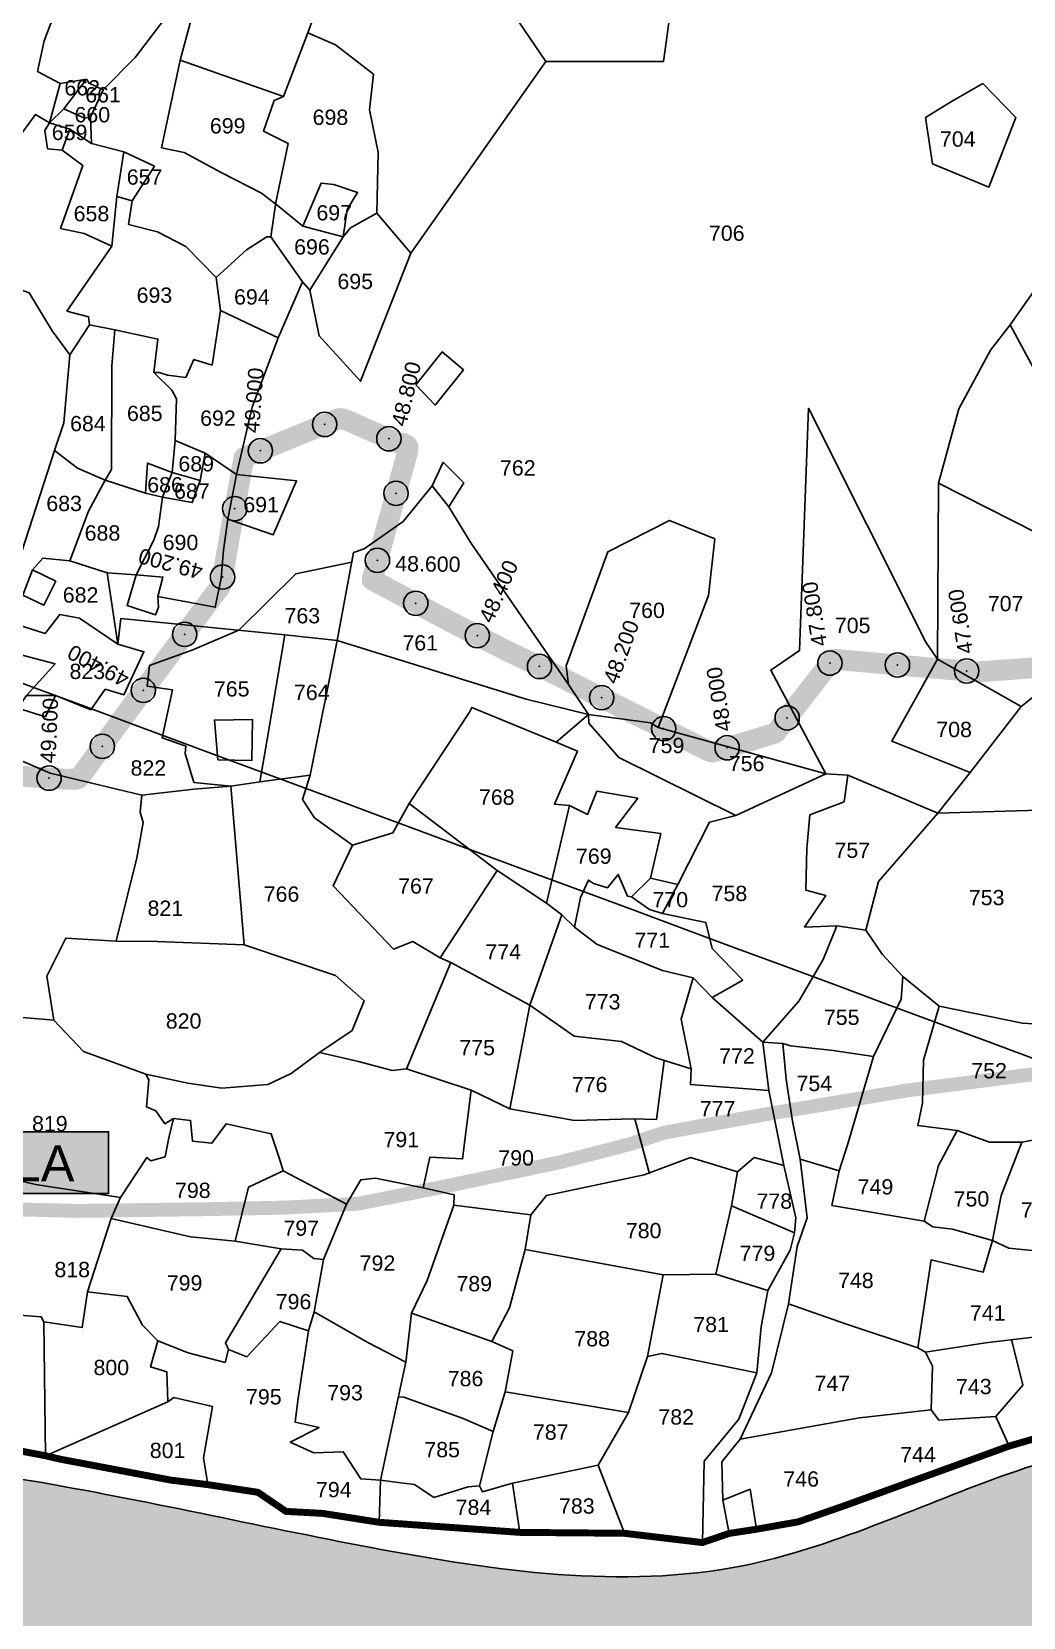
# Model space of a CAD drawing. Header units: millimetres. Extents: x 379815 to 388846, y 1837463 to 1848297.
# Drawn here: x 385293 to 386721, y 1839159 to 1841441 of the extents above; entities that cross this region are included whole.
import ezdxf
from ezdxf.enums import TextEntityAlignment as Align

# ---------------------------------------------------------------- set-up
doc = ezdxf.new("R2010")
doc.units = ezdxf.units.MM
doc.header["$PDMODE"] = 32
doc.header["$PDSIZE"] = 35
for name, color, linetype in [('BND', 6, 'Continuous'), ('DIMENSION', 1, 'Continuous'), ('FRL', 3, 'Continuous'), ('Plot', 2, 'Continuous'), ('points', 161, 'Continuous'), ('ROADS', 50, 'Continuous'), ('TEXT', 7, 'Continuous')]:
    doc.layers.add(name, color=color, linetype=linetype)
doc.styles.get("Standard").update_dxf_attribs({"font": 'arial.ttf'})

# ---------------------------------------------------------------- blocks, each defined once
blk = doc.blocks.new('CHITT')
at = {"layer": 'BND', "lineweight": 30, "const_width": 10}
blk.add_lwpolyline([(1767.710079806275, -3776.178580767242), (1658.908228802087, -3807.81116962852), (1421.561806575512, -3893.691068725195), (1354.876800484024, -3916.886037533637), (1294.854050926631, -3927.514183416963), (1255.800135640486, -3933.496080988552), (1217.078889615601, -3946.685951999156), (1104.979593363358, -3933.339356560959), (954.5174593795091, -3932.026006085332), (751.6800253627589, -3917.501159397187), (670.3112189257517, -3904.685873109149), (617.6743057676358, -3901.832055244362), (577.2008712122333, -3874.360055161873), (505.189170491707, -3863.351779021556), (452.255036009592, -3856.899299858138), (291.0749287232175, -3826.383567494806), (271.5477574194665, -3821.784468630096), (117.33681651199, -3792.439805609407)], dxfattribs=at)
at = {"layer": 'Plot', "color": 0}
for points in [[(277.0893978996901, -1903.693739364389), (292.6676212305902, -1847.262834479567), (260.1019752378925, -1829.979853836121), (269.2951728745829, -1786.062615055591), (288.4985625576228, -1735.425333577208)], [(1660.455449733709, -2194.424919504439), (1792.757315458846, -2006.590429218719), (1707.778670091706, -1883.496068110224), (1889.221238046826, -1617.994981124764), (1979.370193380804, -1703.421330075478), (1993.593072060845, -1846.32193841855), (2122.159936852637, -1870.363585734507), (2209.749214332434, -1766.155683971709), (2172.116959490872, -1643.556191551033), (2047.030777894775, -1458.676360978978), (2013.87163769285, -1638.353354634251), (1900.424529163342, -1575.669432020048), (1702.258588030993, -1365.085512455786), (1788.321289279149, -1278.173610091675), (1575.093628118513, -1036.826796747278), (1286.555374605407, -1085.891774208052), (1274.134937390103, -1168.905504393158), (1305.767526034324, -1186.798204490449), (1346.153791272256, -1194.770632293541), (1547.953173813294, -1289.340071388055), (1652.889633963467, -1324.21301987418), (1679.185130438767, -1354.513991087675), (1702.258588030993, -1365.085512455786)], [(651.9946743188775, -2144.782211363781), (665.2980141342268, -2210.544039790519), (725.1282923898543, -2275.669421157567), (797.4489882417256, -2091.189130935119), (918.3791528516449, -1919.533438676735), (991.5665206485428, -1815.716669397894), (1161.298177117773, -1815.572989986511), (1180.547291010909, -1675.963131911121), (1214.467887965555, -1484.769373134011), (1402.417517333291, -1426.305515770568), (1454.377701632387, -1349.915144037921), (1445.410424855538, -1241.502952515613)], [(1214.467887965555, -1484.769373134011), (1020.433841650141, -1435.098364944337), (959.3625644524582, -1599.384455794469), (914.1761203510687, -1701.133766547311), (991.5665206485428, -1815.716669397894)], [(171.4658670168137, -1908.268203276442), (229.5960978154908, -1929.371040020604), (256.8619804100017, -1892.05363387987), (277.0893978996901, -1903.693739364389), (306.4576679723687, -1913.110990745248), (337.8676622639759, -1933.582246312406), (384.0831954641035, -1945.395727617433), (428.2579869406763, -1966.319380599773), (395.9737654327182, -2016.098351369146), (390.7614307826734, -2050.108497814042), (432.8205752869835, -2060.746588659938), (473.4972360269167, -2081.721504353452), (517.3402450228459, -2126.267235567328), (560.9334235954448, -2086.653971375665), (589.8863584545325, -2068.111831427319), (595.728816919669, -2067.89831221546), (602.8042409858317, -2018.556604674552), (620.8271784735844, -1933.630357942078), (585.2249866938218, -1915.844070403604), (600.7771189872874, -1871.811398889869), (614.2039021483506, -1865.769537036773), (649.3156315372908, -1774.497436619597), (676.9180048760609, -1697.401053486392)], [(481.2091641977313, -1755.033264886588), (465.1189131997526, -1813.834881129442), (614.2039021483506, -1865.769537036773)], [(354.4565162188956, -1856.580437191995), (400.342200814106, -1809.689113260247), (449.7509515203419, -1745.249763089232), (360.9031913504587, -1659.379085777327), (288.4985625576228, -1735.425333577208)], [(641.476837324095, -2132.761657818453), (651.9946743188775, -2144.782211363781), (700.0826512685162, -2067.754216732923), (710.5759569816873, -2054.895710079931), (748.2206605647225, -2033.76643732097), (750.479830930999, -1945.975801094435), (737.7466368712485, -1885.19471327425), (743.8366999078426, -1833.958964573918), (688.9723004185362, -1791.77653947263), (649.3156315372908, -1774.497436619597)], [(465.1189131997526, -1813.834881129442), (438.6009330765228, -1939.729349378031), (471.2853684071451, -1946.332099956693), (524.3283649555524, -1975.212352806935), (582.4752032414544, -2005.015913237352), (607.4509505216847, -2024.27903965977), (641.9925083835842, -2052.758929941105), (700.0826512685162, -2067.754216732923), (705.9783738437109, -2028.568668302149), (720.7760408269241, -2004.198441867484), (686.3744051801041, -1992.392317601712), (668.3172113524633, -1990.655247790739), (641.9925083835842, -2052.758929941105)], [(277.0893978996901, -1903.693739364389), (297.8769112318405, -1883.856354841497), (330.2608031028649, -1841.169128955342), (292.6676212305902, -1847.262834479567)], [(330.2608031028649, -1841.169128955342), (334.0725738808978, -1846.923228702741), (354.4565162188956, -1856.580437191995), (336.0660901413066, -1895.601779920748), (337.8676622639759, -1933.582246312406)], [(1538.301945334009, -1896.071755636251), (1575.781351346814, -1873.343645966146), (1620.726076021034, -1847.31669362844), (1668.304454892466, -1896.0804956723), (1629.619748520607, -1996.354370140238), (1548.426225043717, -1962.656477506505), (1538.301945334009, -1896.071755636251)], [(114.9698599874973, -2483.478329730919), (183.6321548882406, -2521.320471840445), (232.1569867574726, -2536.921383136651), (284.4781075948267, -2375.556562686805), (297.7691146383295, -2335.517535035498), (306.4106195734348, -2237.562010285212), (281.1938173314556, -2203.118321313523), (248.1568260852364, -2148.399277683115), (200.1305155924056, -2131.434899392305), (166.2705146845547, -2115.254949574592), (126.1198035216075, -2097.239106165012), (124.8320970159839, -2040.193867117865), (136.7620460800244, -1990.626976681175), (144.2879742477089, -1928.532180336304), (112.8779799561598, -1908.060924769146), (126.314237093844, -1873.29084909684), (171.4658670168137, -1908.268203276442), (144.2879742477089, -1928.532180336304)], [(336.0660901413066, -1895.601779920748), (327.6992766934563, -1897.194599672221), (297.8769112318405, -1883.856354841497)], [(334.895557254611, -2194.44479679293), (333.1372599637834, -2182.885378053645), (302.3316935437033, -2174.791056026472), (367.0302513339557, -2081.475956668844), (326.8785970259341, -2063.293908565305), (293.1764812263427, -2055.947125033243), (325.2547329956433, -1965.394515359541), (295.5114135530894, -1943.146963120904), (274.3938886126271, -1941.115494919941), (270.2485279581742, -1914.805803641677), (277.0893978996901, -1903.693739364389)], [(295.5114135530894, -1943.146963120904), (306.4576679723687, -1913.110990745248)], [(384.0831954641035, -1945.395727617433), (374.2718498489121, -2009.790534842294), (367.0302513339557, -2081.475956668844)], [(395.9737654327182, -2016.098351369146), (374.2718498489121, -2009.790534842294)], [(797.4489882417256, -2091.189130935119), (748.2206605647225, -2033.76643732097)], [(523.3196846140199, -2173.990202487214), (606.2466029343195, -2213.292637847131), (641.476837324095, -2132.761657818453), (595.728816919669, -2067.89831221546)], [(427.1752616513986, -2262.915723787621), (435.1052387145464, -2262.956617550459), (447.2986900125397, -2267.031240448821), (473.6084189057583, -2270.287591728382), (484.8228175681434, -2244.284549477044), (511.1512198832352, -2252.378754857928), (523.3196846140199, -2173.990202487214), (517.3402450228459, -2126.267235567328)], [(284.4781075948267, -2375.556562686805), (317.7242406994919, -2400.922620316036), (357.229413378227, -2418.260994828306), (415.3746055265074, -2436.8717874391), (439.8639624808566, -2442.351804144215), (453.6660659240442, -2407.230970182689), (458.3215030960855, -2360.948232282186), (460.2328555803979, -2300.985769307241), (453.2159925329033, -2288.509749827441), (427.1752616513986, -2262.915723787621), (433.3254302961286, -2214.944961286616), (371.4453166048042, -2201.552427863935), (334.895557254611, -2194.44479679293), (306.4106195734348, -2237.562010285212)], [(306.584350162826, -2533.859768684953), (333.3483166376827, -2462.755686555291), (357.229413378227, -2418.260994828306), (366.6665911332238, -2402.451307476964), (366.7469821937266, -2253.549414182082), (371.4453166048042, -2201.552427863935)], [(852.179420466884, -2456.271419597324), (883.8587536299601, -2507.996160617331), (1024.410191453411, -2712.060471687466), (1053.157272458251, -2755.302604520461), (1053.46582259587, -2767.516055287095), (1097.073265651881, -2816.986610095249), (1265.51855180267, -2900.44003978977), (1394.65743183298, -2840.603141210973), (1315.657137147267, -2691.360825274372), (1357.001836738549, -2663.334019767586), (1369.705406797642, -2314.617182935588), (1538.888064252271, -2650.979089484783), (1555.396922614542, -2675.473985886201), (1675.910146808717, -2743.784988780972), (1876.074203480384, -2584.04634410236)], [(1876.074203480384, -2584.04634410236), (1556.939036861178, -2422.253201442072), (1586.13585836353, -2315.182272415841), (1632.010575825931, -2231.176561832195), (1660.455449733709, -2194.424919504439), (1720.178876077814, -2305.757665916113)], [(606.2466029343195, -2213.292637847131), (568.8840467874543, -2312.903094629757), (546.3055327321636, -2409.729125935119), (533.8796708140871, -2474.012813634938), (527.5362033018027, -2518.854126509978), (524.2195414446178, -2559.024759400636), (515.8104551574215, -2600.894109159475), (432.9732508051093, -2585.265120085794), (440.5690222731791, -2557.543601834215), (401.9890622679377, -2554.37945364695), (360.1647936191293, -2551.599442944629)], [(804.6001005301368, -2280.841795853572), (842.3207898989785, -2233.427688649856), (873.2209779534605, -2259.467640998075), (832.4956950374763, -2310.028291895287), (804.6001005301368, -2280.841795853572)], [(494.3013839695486, -2418.682349507697), (501.1552136296523, -2379.250887435861), (458.3215030960855, -2360.948232282186)], [(415.3746055265074, -2436.8717874391), (418.5191605152213, -2393.385354353348), (453.6660659240442, -2407.230970182689), (494.3013839695486, -2418.682349507697), (482.7687571675633, -2450.189148724545), (439.8639624808566, -2442.351804144215)], [(501.1552136296523, -2379.250887435861), (546.3055327321636, -2409.729125935119), (633.0076270925347, -2419.115052233217), (599.0181551184505, -2496.706385615282), (533.8796708140871, -2474.012813634938)], [(1104.979593363358, -3933.339356560959), (1067.056063128635, -3835.232013807865), (1110.863472857338, -3759.755219297251), (1137.959692026721, -3678.734634003369), (1160.653467817232, -3561.219964640914), (1236.411616047262, -3560.430012383265), (1259.2776319033, -3462.333313785959), (1267.777647876297, -3413.096921802498), (1199.971165266412, -3392.686222161865), (1133.491176756739, -3417.605843174271), (992.6752389419125, -3447.094648751197), (970.0811216069269, -3474.999394488521), (859.2754647544352, -3461.445422385819), (859.7611003385973, -3446.331319716526), (815.2223273326526, -3436.240484314505), (824.6129364614026, -3392.306529900525), (871.8391754475888, -3394.591625568923), (884.1722676738864, -3295.532437678194), (791.1983708075713, -3265.138424973469), (855.1408604903263, -3112.039452255005), (839.8026523726876, -3105.415095314616), (800.3288350143703, -3081.838134759339), (772.2854254332487, -3092.806355127133), (685.5593215395929, -3001.53609823389), (713.5750450754422, -2943.172988924896), (658.8124911668128, -2903.814111286541), (641.4667542051757, -2877.722218663897), (652.4769505431177, -2842.655279650586), (691.4112009293167, -2648.923389471136), (714.9698227220797, -2522.082796019502), (730.3641199704725, -2516.816153198713), (786.3634164627874, -2477.540550719481), (827.9440265939338, -2426.339504756266), (843.7781469546608, -2392.2329585345), (873.5819354080013, -2421.696890271502), (852.179420466884, -2456.271419597324), (827.9440265939338, -2426.339504756266)], [(1555.396922614542, -2675.473985886201), (1556.939036861178, -2422.253201442072)], [(401.9890622679377, -2554.37945364695), (427.61626814591, -2504.317608671263), (433.8870849271188, -2484.676005130867), (439.8639624808566, -2442.351804144215)], [(1024.410191453411, -2712.060471687466), (1021.019479931972, -2684.978463155916), (1081.094555851305, -2521.047011198942), (1169.938448739413, -2476.021741918987), (1234.98592308769, -2502.659817861626), (1226.00501328992, -2583.900618316373), (1153.631819194998, -2773.687678613467)], [(375.5254996858421, -2653.922939784126), (375.5254996858421, -2653.922939784126), (360.1647936191293, -2551.599442944629), (306.584350162826, -2533.859768684953), (267.752950252092, -2530.124257334042), (252.8452811959432, -2546.868963909335), (238.8452868392924, -2583.278132508975), (268.9161360799335, -2598.057026625611), (286.2499439572566, -2563.366937889718), (252.8452811959432, -2546.868963909335)], [(557.428650944028, -3086.681345813908), (538.4587167503778, -2858.356089081615), (485.0140482065617, -2852.984295004513), (472.4696624407079, -2811.093264108524), (473.4845533857006, -2800.822073066141), (439.5669974225457, -2788.560417279834), (454.40092794667, -2719.77867347654), (417.9418716343935, -2714.564684188692), (421.1333862033207, -2684.616964253131), (483.5928738699877, -2661.974751910195), (549.6355134613113, -2633.835826806491), (631.6934936323087, -2552.793632373912), (712.6493615817744, -2535.776168276323), (714.9698227220797, -2522.082796019502)], [(401.9890622679377, -2554.37945364695), (388.9780540042557, -2598.541906169849), (429.8751568139414, -2611.777806942584), (434.2262072081212, -2600.706048041582), (432.9732508051093, -2585.265120085794)], [(615.8798757086042, -2640.476037696237), (379.7512472376693, -2617.213684731163), (375.5254996858421, -2653.922939784126), (320.4617300341488, -2616.366393997334), (291.8892259419081, -2611.115163758164), (270.8460709899664, -2638.575331074651), (230.0798232202069, -2625.634906224441), (237.8829966357443, -2669.873484118143), (285.2581103049451, -2682.299872536212), (244.1305243617389, -2727.743129933253), (231.4163720304496, -2746.192506144522), (271.3793083745404, -2758.342998349806), (285.6936810013722, -2727.806950547732), (244.1305243617389, -2727.743129933253)], [(580.0246536624618, -2852.230068846373), (590.7430191765307, -2791.193021802465), (615.8798757086042, -2640.476037696237), (691.4112009293167, -2648.923389471136), (963.662117406493, -2733.052826993167), (1053.157272458251, -2755.302604520461)], [(285.6936810013722, -2727.806950547732), (336.7508798242197, -2748.393486224115), (357.5269891732605, -2718.91621331498), (384.3412428036099, -2726.741679569473), (413.0533262756653, -2664.803266242379), (375.5254996858421, -2653.922939784126)], [(1426.585249967873, -2842.679427704541), (1556.089049558621, -2897.071241019526), (1602.853709117509, -2838.41774694412), (1489.817052752071, -2793.728442159481), (1555.396922614542, -2675.473985886201)], [(794.8314036841039, -2883.496220366796), (881.8755986845936, -2751.842891511973), (885.4453293016413, -2744.898337594699), (1006.529303216434, -2794.902228345629), (1053.157272458251, -2755.302604520461)], [(1394.65743183298, -2840.603141210973), (1153.631819194998, -2773.687678613467), (1142.383019898494, -2767.339586783201), (1053.157272458251, -2755.302604520461)], [(1675.910146808717, -2743.784988780972), (1602.853709117509, -2838.41774694412)], [(373.1051765977754, -3081.154229483567), (403.0330629624077, -2961.288956260309), (412.1751250875532, -2910.403417482506), (407.6589426247519, -2895.542648795759), (410.0046325554722, -2871.158725094516), (277.9684993505361, -2839.787725025788), (228.2481229148107, -2818.032605195418), (228.6833185369032, -2778.189962334931), (165.4603197384859, -2767.839413309004)], [(519.697151173139, -2820.206648911117), (568.5391494155047, -2821.333465382224), (569.511159632937, -2762.631213204935), (514.7375793315005, -2763.131772733992), (519.697151173139, -2820.206648911117)], [(1006.529303216434, -2794.902228345629), (1037.247406865703, -2808.196588674095), (1004.127144480241, -2884.402411860181), (1025.893302231911, -2886.097933303332), (992.8167969610076, -3026.631474552443)], [(410.0046325554722, -2871.158725094516), (485.1892947509186, -2862.475863598986), (538.4587167503778, -2858.356089081615), (580.0246536624618, -2852.230068846373), (652.4769505431177, -2842.655279650586)], [(1304.161283538386, -3226.85388764739), (1356.035981690162, -3167.553779066307), (1391.054953380779, -3107.845685920212), (1410.689112633292, -3059.483550700825), (1364.336457592028, -3061.015051507624), (1394.799383168109, -3015.668833636446), (1365.913456413604, -3007.956664342433), (1367.427586100472, -2947.989718867932), (1371.746818733751, -2899.423775455449), (1421.143184941786, -2880.918218098348), (1426.585249967873, -2842.679427704541), (1394.65743183298, -2840.603141210973)], [(1025.893302231911, -2886.097933303332), (1051.769954650954, -2898.944116371684), (1065.344735439401, -2865.594203464687), (1124.185595420597, -2875.636348651489), (1092.241213343921, -2917.576059348648), (1157.159823029069, -2926.609496901976), (1142.241755608062, -2990.502555197338), (1182.0060049147, -2999.904596721055), (1227.311805586971, -2910.254137334181), (1265.51855180267, -2900.44003978977)], [(1137.959692026721, -3678.734634003369), (1158.768522052735, -3674.48565563024), (1295.741823424585, -3702.322085228749), (1301.600722688716, -3636.158113828627), (1311.17208097456, -3584.000115109375), (1343.702918380382, -3526.13272896735), (1349.66967681516, -3500.925604994874), (1351.74156705098, -3479.387884784723), (1334.21059937973, -3403.896685456159), (1312.648634255747, -3296.419996921206), (1304.161283538386, -3226.85388764739), (1231.409215383115, -3162.433484681183), (1203.786025879148, -3133.995093022007), (1159.574717754091, -3123.555204860168), (1065.513872665644, -3086.198061541421), (1032.993062684254, -3061.332585324068), (1014.982594787842, -3043.423627260374), (992.8167969610076, -3026.631474552443), (921.9232178505627, -2979.876194348792), (794.8314036841039, -2883.496220366796), (771.5884209888172, -2925.239839845803), (713.5750450754422, -2943.172988924896)], [(1452.634434900014, -3065.648675813572), (1470.775502019038, -2995.560915145092), (1556.089049558621, -2897.071241019526)], [(1847.176933338342, -2888.622067235876), (1834.437811078329, -3009.249580662465), (1795.914816173608, -3056.682307986543), (1801.760124801425, -3118.709216177929), (1726.760047126852, -3202.285444464069), (1677.806436656334, -3199.543054832378), (1558.131857609493, -3174.754228895763), (1505.904072738951, -3132.344458490843)], [(1556.089049558621, -2897.071241019526), (1847.176933338342, -2888.622067235876), (1915.35868895211, -2895.682565343101), (2004.216028388473, -2915.424562046537), (2136.103503056045, -2942.104526103474), (2258.009525495581, -2956.070468489546), (2326.627066416957, -2964.910179423867), (2439.798382295121, -3027.488987081219), (2535.613998724439, -3009.840442460729), (2680.993008436868, -3018.831910694018)], [(839.8026523726876, -3105.415095314616), (921.9232178505627, -2979.876194348792)], [(1142.241755608062, -2990.502555197338), (1115.29565359425, -3017.786067298846), (1109.407747008896, -3016.82131711999), (1096.096010023204, -2985.266728697345), (1080.689732933883, -3004.498488285113), (1060.5643952596, -2998.180707230698), (1053.042954495351, -2993.473717293469), (1041.883703998057, -3018.292480907636), (1032.993062684254, -3061.332585324068)], [(1115.29565359425, -3017.786067298846), (1140.808530820825, -3035.975217642263), (1159.66036679002, -3041.664951205486), (1182.0060049147, -2999.904596721055)], [(1014.982594787842, -3043.423627260374), (968.951263838273, -3173.373888089089)], [(1159.66036679002, -3041.664951205486), (1221.928275436396, -3054.350330625894), (1231.016356332984, -3091.872597582405), (1275.314599798818, -3137.362988870125), (1231.409215383115, -3162.433484681183)], [(227.0675202481216, -3190.080558360089), (283.3034067742992, -3195.088483699597), (273.2981883592438, -3131.834783070954), (300.6968792415573, -3077.001822441118), (373.1051765977754, -3081.154229483567), (432.3870831364184, -3081.886396256043), (557.428650944028, -3086.681345813908), (689.155542744149, -3130.699791837484), (730.2934135352843, -3167.209360759938), (712.9263296183199, -3209.846429833444), (666.035335898865, -3241.504679487785), (721.9036746692727, -3254.514806542313), (770.5594809374888, -3267.232992741046), (791.1983708075713, -3265.138424973469)], [(1304.161283538386, -3226.85388764739), (1333.104180916678, -3228.726885334821), (1344.189668569772, -3231.983307593036), (1405.355633150029, -3238.743371448247), (1463.706443955365, -3247.422666013008), (1503.207288014761, -3164.935456695268), (1505.904072738951, -3132.344458490843), (1476.08474111004, -3099.878970234888), (1452.634434900014, -3065.648675813572), (1410.689112633292, -3059.483550700825)], [(1201.218112271279, -3265.160404097755), (1150.226604788448, -3249.30892403028), (1100.803531748359, -3225.562073246343), (1032.313668710878, -3218.21378122177), (968.951263838273, -3173.373888089089), (855.1408604903263, -3112.039452255005)], [(1312.648634255747, -3296.419996921206), (1199.799154452514, -3287.814814946847), (1201.218112271279, -3265.160404097755), (1186.765423745674, -3193.567506629741), (1203.786025879148, -3133.995093022007)], [(968.951263838273, -3173.373888089089), (939.911053302465, -3322.704628147418)], [(1558.131857609493, -3174.754228895763), (1535.374748993723, -3252.714884530986), (1533.85470783466, -3314.387078166008), (1527.30085902469, -3346.701633756747), (1583.729014618264, -3353.605079490691), (1630.348125063058, -3370.382669611601), (1677.097795801528, -3370.454456123523), (1722.159020367195, -3362.496350565925), (1722.47705662821, -3343.841696163872), (1742.732278991258, -3312.353460502578), (1749.252224717464, -3280.768496243283), (1769.703847250785, -3237.006239008857), (1726.760047126852, -3202.285444464069)], [(666.035335898865, -3241.504679487785), (625.2744435944478, -3271.850141227711), (591.5889278260875, -3287.49796563643), (525.1135120597901, -3292.757634155452), (476.3199291869532, -3285.652503239457), (416.0291102271294, -3272.618808039697), (326.220784624049, -3240.26857119333), (283.3034067742992, -3195.088483699597)], [(1271.475205153576, -3798.022389631486), (1316.698337325477, -3702.688784655416), (1341.040786352532, -3603.131363609107), (1353.757338918862, -3520.516258105636), (1368.150632412988, -3479.625788053963), (1357.746847303759, -3395.02478340175), (1346.793133370636, -3340.536488447338), (1337.894244350959, -3279.830291761318), (1333.104180916678, -3228.726885334821)], [(884.1722676738864, -3295.532437678194), (939.911053302465, -3322.704628147418), (1033.078660952742, -3339.527480582241), (1117.229258378386, -3337.142233080929), (1150.852437845839, -3338.130928000435), (1161.992166738317, -3253.487896009348)], [(1463.706443955365, -3247.422666013008), (1426.407365799649, -3372.895279758144), (1414.124746106158, -3411.613806635607), (1403.610442733101, -3461.604050286813), (1536.387182705163, -3484.38556180126)], [(416.0291102271294, -3272.618808039697), (420.1710638009245, -3280.718710542191), (416.808091135521, -3319.797988649225), (430.1199469637941, -3325.632672903826), (443.4022411063197, -3344.136766197626), (455.6221505135181, -3336.600122686243), (480.3460229136981, -3339.176508730045), (483.2710759115289, -3369.280583404237), (510.9546660371125, -3372.099723376334), (531.3365187633317, -3344.055550908204), (596.3276747437194, -3358.420990553452), (608.4703495458816, -3394.539092359832), (613.399336585775, -3411.969876793679), (704.7911236251821, -3459.985102051636), (725.3188131839852, -3424.598403576994), (746.6732002203935, -3422.27051786799), (815.2223273326526, -3436.240484314505)], [(671.8175699582207, -3539.550733266631), (657.9406205699197, -3537.76233352581), (641.5768591327942, -3525.88132318086), (610.4825094966218, -3524.139416117687), (544.566114414949, -3512.801121129654), (480.3166198238614, -3506.621448108694), (365.9278817310114, -3480.313354547601), (379.4662674789433, -3450.070541706868), (417.5154529373394, -3392.514400785323), (422.9839246132178, -3397.413069190457), (443.5225808349205, -3391.892968074651), (449.0258403368643, -3364.131123534869), (455.6221505135181, -3336.600122686243)], [(1119.943525648385, -3336.982274733251), (1141.03776270512, -3416.05073160585)], [(1677.097795801528, -3370.454456123523), (1647.418090817111, -3447.334480959689), (1634.674511332414, -3512.080878379289), (1577.171413196251, -3495.819614621811), (1549.049292838783, -3492.309620758519), (1536.387182705163, -3484.38556180126), (1557.045418832917, -3404.37316542631), (1583.729014618264, -3353.605079490691)], [(1267.777647876297, -3413.096921802498), (1291.695404464728, -3392.466995127965), (1334.21059937973, -3403.896685456159)], [(1414.124746106158, -3411.613806635607), (1357.746847303759, -3395.02478340175)], [(142.3485352561111, -3618.796660719207), (221.4381077245926, -3618.334382530767), (265.3784935913282, -3622.085454600397), (268.9913474770146, -3629.095809232444), (324.4139402087894, -3637.282851373777), (331.7184088038048, -3586.110835739411), (365.9278817310114, -3480.313354547601), (379.4662674789433, -3450.070541706868), (256.8119830670767, -3431.378132424084), (156.2406849917606, -3407.637973014731)], [(544.566114414949, -3512.801121129654), (563.5129278857494, -3435.441919042263), (613.399336585775, -3411.969876793679)], [(859.2754647544352, -3461.445422385819), (820.7967579754768, -3569.592794396682), (798.4247364315088, -3616.644920133054), (790.147093148029, -3687.221524460474), (734.3873823477188, -3658.31441405951), (658.3975838899496, -3614.465872894041), (671.8175699582207, -3539.550733266631), (704.7911236251821, -3459.985102051636)], [(1349.66967681516, -3500.925604994874), (1259.2776319033, -3462.333313785959)], [(913.9448889773921, -3657.208985707955), (939.347280588292, -3608.996963310055), (962.1740505796624, -3525.229907145491), (970.0811216069269, -3474.999394488521)], [(1634.674511332414, -3512.080878379289), (1621.522301504505, -3557.541427020915), (1546.358443942154, -3540.037910095183), (1527.173767725355, -3666.332944707479), (1538.455222151068, -3672.82497564354), (1624.702851726499, -3659.49474300351), (1689.31655329722, -3651.652865538141), (1759.512275303074, -3650.3655513993), (1787.354064175976, -3651.978319618618), (1800.477258653613, -3651.376039047725), (1791.465805834567, -3582.546697152779)], [(1634.674511332414, -3512.080878379289), (1658.375260710018, -3523.239189790096), (1725.938794102694, -3529.738681090297), (1746.699659998179, -3534.327977432637)], [(433.379125714011, -3656.574621635489), (476.9094748668722, -3673.776400769129), (530.1430939129787, -3687.437969128834), (534.7884530064766, -3668.770182621898), (530.3978432003642, -3659.4005177652), (610.4825094966218, -3524.139416117687)], [(962.1740505796624, -3525.229907145491), (1160.653467817232, -3561.219964640914)], [(1311.17208097456, -3584.000115109375), (1236.411616047262, -3560.430012383265)], [(268.9913474770146, -3629.095809232444), (271.5477574194665, -3821.784468630096), (447.6391648692079, -3744.16285431874), (445.9999611054664, -3701.081849392736), (422.4751084776362, -3693.754998160526), (433.379125714011, -3656.574621635489), (411.1556777713122, -3633.695302026346), (389.0632753788377, -3592.527340592584), (331.7184088038048, -3586.110835739411)], [(1527.173767725355, -3666.332944707479), (1424.462530774588, -3632.627002969384), (1341.040786352532, -3603.131363609107)], [(658.3975838899496, -3614.465872894041), (650.0900844268035, -3641.928304923465), (609.0221263816347, -3628.68387475051), (561.4659977163537, -3679.551186156925), (534.7884530064766, -3668.770182621898)], [(798.4247364315088, -3616.644920133054), (913.9448889773921, -3657.208985707955), (944.3521137766656, -3671.042687643552), (933.4472015426727, -3729.769568555057), (916.1245260888245, -3786.790094326716), (896.2439135193708, -3864.92513450305)], [(650.0900844268035, -3641.928304923465), (634.6862168390653, -3742.208478333661), (630.7391628673067, -3773.235316461185), (665.272996218584, -3781.044057819992), (623.7970834301086, -3802.051171139348), (657.5978027782403, -3817.480781600811), (700.0708370865323, -3816.118529767497), (725.2446843568468, -3855.205298949033), (753.9411963452003, -3857.004418501165), (786.8734862300917, -3861.454349115491), (802.4472204908379, -3862.952514549717), (830.4477278770064, -3881.990333769936), (879.729063704086, -3866.541205896065), (896.2439135193708, -3864.92513450305), (900.5350184845156, -3873.670288730646), (943.7593820480397, -3861.163705503568), (954.5174593795091, -3932.026006085332)], [(1538.455222151068, -3672.82497564354), (1548.353525410464, -3692.995508852415), (1546.616906458046, -3755.528602538398), (1443.237362038286, -3767.045497860294), (1271.475205153576, -3798.022389631486), (1245.009952619381, -3830.319764415035), (1246.353156528261, -3885.549119888339), (1255.800135640486, -3933.496080988552)], [(1639.635991930612, -3765.426718326285), (1678.439303838706, -3720.088086898206), (1661.958589807211, -3654.655535462778)], [(751.6800253627589, -3917.501159397187), (753.9411963452003, -3857.004418501165), (790.147093148029, -3687.221524460474)], [(1217.078889615601, -3946.685951999156), (1219.838077946333, -3829.508250038372), (1269.43914029462, -3768.917676241603), (1295.741823424585, -3702.322085228749)], [(447.6391648692079, -3744.16285431874), (456.3168438006542, -3738.156043519033), (511.7989198311698, -3750.83243414457), (498.7464346887427, -3824.785396356368), (505.189170491707, -3863.351779021556)], [(916.1245260888245, -3786.790094326716), (872.5395102789626, -3768.087853279896), (787.4625590006472, -3737.232632017229), (779.7747726088855, -3736.94651733106)], [(1110.863472857338, -3759.755219297251), (933.4472015426727, -3729.769568555057)], [(1546.616906458046, -3755.528602538398), (1557.397320884629, -3770.381785324775), (1639.635991930612, -3765.426718326285), (1658.908228802087, -3807.81116962852)], [(943.7593820480397, -3861.163705503568), (1067.056063128635, -3835.232013807865)], [(1246.353156528261, -3885.549119888339), (1285.896146898624, -3869.878040801967), (1294.854050926631, -3927.514183416963)]]:
    blk.add_lwpolyline(points, dxfattribs=at)
at = {"layer": 'DIMENSION', "color": 0}
for s, p in [('662', (324.2665891209035, -1853.461407004157)), ('661', (354.3134967330843, -1863.502117221244)), ('660', (338.8293647940736, -1892.202465924434)), ('698', (681.6442952593789, -1895.845049861819)), ('659', (306.1626884084544, -1917.660947720287)), ('699', (533.7318584683817, -1908.128199974541)), ('704', (1584.765932834067, -1927.164792667842)), ('657', (414.0518743298016, -1981.871444977121)), ('658', (337.616459981713, -2034.506508653052)), ('697', (687.0792708534282, -2033.224410880357)), ('706', (1252.230671981524, -2062.612689693924)), ('696', (655.03308603802, -2082.385986333946)), ('695', (717.3770455649355, -2132.050300194882)), ('693', (428.2590512377792, -2151.803420223994)), ('694', (568.4983934928896, -2154.377454582602)), ('684', (332.4562173323357, -2336.609866050072)), ('685', (414.3546725877095, -2321.907374376897)), ('692', (519.698085621174, -2328.73935363139)), ('689', (488.4251169203199, -2394.394523193361)), ('762', (951.3951080386178, -2400.327300873585)), ('686', (443.5529972173972, -2424.685961063718)), ('683', (298.2532975459471, -2451.495426743524)), ('687', (482.1982826234889, -2433.765375950374)), ('691', (581.8668570476584, -2453.24439589493)), ('688', (353.4558439197135, -2494.008771121968)), ('690', (465.8112289602286, -2507.580444118241)), ('682', (321.9664187593153, -2583.204080083175)), ('760', (1137.431378403679, -2605.324473299319)), ('707', (1653.684477411152, -2595.612590846838)), ('763', (641.2013546688831, -2613.033531216672)), ('705', (1433.456732766645, -2627.042636583792)), ('761', (810.910876563401, -2652.108811068814)), ('823', (331.6678803584073, -2693.114542137599)), ('765', (539.5327982779127, -2718.330656822305)), ('764', (654.8008405157598, -2723.372346896911)), ('708', (1579.573533349263, -2776.750175001565)), ('759', (1165.526740464789, -2799.818834742531)), ('822', (419.5314322930644, -2832.144530702848)), ('756', (1280.852031787217, -2825.729533636011)), ('768', (921.1374738022569, -2874.11166186817)), ('757', (1433.015889271512, -2950.519401216414)), ('769', (1060.770171973039, -2959.046043898445)), ('766', (611.2015102750156, -3013.580404883018)), ('767', (804.7533151517855, -3001.970461377408)), ('770', (1170.936067845614, -3021.638200318441)), ('758', (1256.02763859689, -3012.671936595347)), ('753', (1626.39618018805, -3018.617656474467)), ('821', (443.9796496913186, -3033.95592254959)), ('771', (1145.009010860405, -3079.887480629375)), ('774', (930.3795148883364, -3096.724817370996)), ('773', (1073.546320317313, -3168.537468225928)), ('820', (470.2778516847757, -3196.134322098689)), ('755', (1417.734080890776, -3190.840260426747)), ('775', (892.9111766843707, -3234.593529030913)), ('772', (1266.9636701899, -3246.393271581968)), ('752', (1629.902434247895, -3267.716492961859)), ('776', (1054.825857424934, -3287.653743377887)), ('754', (1378.303965952073, -3286.031094244216)), ('777', (1239.086072483275, -3322.307657216908)), ('819', (277.6728419760475, -3343.915227466961)), ('791', (783.6388636932243, -3366.791899231263)), ('790', (948.9900119396043, -3393.181866885629)), ('798', (483.5342096023378, -3439.855312525993)), ('778', (1320.622425675683, -3455.430397226708)), ('749', (1466.362890162854, -3434.813481489429)), ('750', (1604.503089138772, -3452.164904221194)), ('751', (1701.199564572074, -3468.008970544674)), ('797', (639.6445861040265, -3494.334041066235)), ('780', (1132.583532824356, -3497.7999784532)), ('792', (749.3660838709329, -3544.573253047187)), ('779', (1296.457580536371, -3530.492755573243)), ('818', (309.944956787338, -3553.830237215152)), ('748', (1438.129401737533, -3569.480196996359)), ('799', (471.6708734800341, -3573.093246588018)), ('789', (888.6525259380578, -3574.174109938787)), ('796', (628.5252853993443, -3600.005289121997)), ('781', (1229.723058148695, -3632.898479845608)), ('741', (1627.950717795757, -3616.173338493099)), ('788', (1058.459191931062, -3653.410078495508)), ('800', (366.2041414846899, -3694.769971367437)), ('786', (876.1695257585961, -3710.743530567037)), ('747', (1404.219529198308, -3717.775266196113)), ('743', (1607.929937717563, -3722.190942760324)), ('795', (585.780561066349, -3736.943784906762)), ('793', (702.7267560480977, -3731.039021583041)), ('782', (1179.409419000731, -3765.903957926435)), ('787', (998.7921610914636, -3787.767649905058)), ('801', (447.2575492401375, -3814.073284364073)), ('785', (842.4852148284554, -3812.951650275849)), ('744', (1527.562338182353, -3820.222619327251)), ('746', (1359.350346603198, -3855.203000416746)), ('794', (686.4468609884498, -3870.5234105126)), ('784', (887.5738323472324, -3895.928619424114)), ('783', (1036.380182184686, -3894.079066315433))]:
    blk.add_text(s, height=22, dxfattribs=at).set_placement(p, align=Align.MIDDLE_CENTER)

msp = doc.modelspace()

# ---------------------------------------------------------------- hatches: boundary and pattern name
h = msp.add_hatch()
h.set_pattern_fill('DASH,_O', color=4, scale=20, angle=45)
h.set_pattern_definition([(45, (0, 0), (7.105427357601002e-15, 89.80256121069152), [63.5, -63.5])])
edge = h.paths.add_edge_path()
edge.add_spline(control_points=[(388718.2333884376, 1839990.723029841), (388580.1506939515, 1839963.252520128), (388267.2546068426, 1839901.004205582), (387855.8790843019, 1839801.696022026), (387475.1959195106, 1839575.1641765), (387094.4238812574, 1839473.476723069), (386684.0145401419, 1839375.188232109), (386279.4062262577, 1839179.062363875), (385787.9842394472, 1839251.194024913), (385390.9213847797, 1839342.872332321), (385017.0482883734, 1839397.470470031), (384652.1528568218, 1839331.585602842), (384230.4537290215, 1839388.496649065), (383818.2234540087, 1839598.270529774), (383335.5996920352, 1839935.940863547), (382997.9775282488, 1840537.788014882), (382397.9983016489, 1840890.996925824), (382107.7010576307, 1841490.865158386), (381881.2088250741, 1842059.916784019), (381643.3062178223, 1842667.958413272), (381608.5888205189, 1843256.136819098), (381578.4786551771, 1843897.501771534), (381439.380788847, 1844549.855858162), (381141.9006981387, 1844872.646747958), (380984.5201291526, 1845004.791997367)], knot_values=[681.5502871544159, 681.5502871544159, 681.5502871544159, 681.5502871544159, 1104.733733460142, 1640.486126081722, 1936.192249808119, 2424.815522097726, 2811.604508419012, 3206.373082838641, 3741.717330782934, 4239.921726283063, 4445.074723393111, 4866.973380656322, 5341.050654959132, 5688.570557921955, 6248.458721058767, 7081.488613295368, 7695.659292222807, 8262.875185959849, 9023.485751872919, 9553.884751457223, 10205.22149501852, 10769.52232979162, 11500.58335460533, 12112.55930866206, 12112.55930866206, 12112.55930866206, 12112.55930866206], degree=3, periodic=0)
edge.add_line((380984.5201291526, 1845004.791997367), (380984.5201291527, 1842124.67386936))
edge.add_spline(control_points=[(380984.5201291527, 1842124.67386936), (381142.4157055245, 1841791.726828998), (381458.808507839, 1841292.882217492), (381860.7766885145, 1840714.919035636), (382152.8065867521, 1840264.916580327), (382705.8310930085, 1839874.191970781), (383315.3409517646, 1839408.176964454), (383832.939633826, 1839015.864197262), (384264.0393279023, 1838836.96180934), (384786.185388239, 1838854.6934383), (385466.3025537941, 1838780.90486436), (386121.2500658041, 1838714.685097293), (386738.2017251546, 1838841.74436553), (387360.1279870748, 1838940.867092611), (388053.5821912267, 1839115.154537823), (388507.9720837023, 1839191.73121933), (388718.2333884376, 1839227.165794862)], knot_values=[593.4748398138275, 593.4748398138275, 593.4748398138275, 593.4748398138275, 1699.853063533674, 2353.104728562715, 2713.645950165751, 3295.736963363339, 4352.373700379427, 5035.35701886822, 5228.200673500428, 5739.632747161271, 6566.226217756621, 7299.515557221588, 7688.053722179457, 8448.093621646934, 9190.633385351994, 9830.162663669911, 9830.162663669911, 9830.162663669911, 9830.162663669911], degree=3, periodic=0)
edge.add_line((388718.2333884376, 1839227.165794862), (388718.2333884376, 1839990.723029841))
h.paths.add_polyline_path([(385414.9108615966, 1838929.882863559), (386323.9799672818, 1838985.64347209), (386316.3826261313, 1839109.503456891), (385407.3135204461, 1839053.74284836)], flags=24)
h.paths.add_polyline_path([(381236.6590529555, 1842193.446603225), (381742.9126632903, 1841436.331574714), (381846.0690188826, 1841505.308249963), (381339.8154085478, 1842262.423278474)], flags=24)
h = msp.add_hatch(color=2)
h.dxf.hatch_style = 1
h.paths.add_polyline_path([(384845.9855822705, 1839857.842822144), (385403.9454848996, 1839857.842822144), (385403.9454848996, 1839768.926993698), (384845.9855822705, 1839768.926993698)])

# ---------------------------------------------------------------- linework, layer by layer
at = {"color": 2}
msp.add_lwpolyline([(384845.9855822705, 1839857.842822144), (385403.9454848996, 1839857.842822144), (385403.9454848996, 1839768.926993698), (384845.9855822705, 1839768.926993698)], close=True, dxfattribs=at)
at = {"color": 4}
for points, knots in [([(380984.5201291526, 1845004.791997367), (381141.9006981387, 1844872.646747958), (381439.380788847, 1844549.855858162), (381578.4786551771, 1843897.501771534), (381608.5888205189, 1843256.136819098), (381643.3062178223, 1842667.958413272), (381881.2088250741, 1842059.916784019), (382107.7010576307, 1841490.865158386), (382397.9983016489, 1840890.996925824), (382997.9775282488, 1840537.788014882), (383335.5996920352, 1839935.940863547), (383818.2234540087, 1839598.270529774), (384230.4537290215, 1839388.496649065), (384652.1528568218, 1839331.585602842), (385017.0482883734, 1839397.470470031), (385390.9213847797, 1839342.872332321), (385787.9842394472, 1839251.194024913), (386279.4062262577, 1839179.062363875), (386684.0145401419, 1839375.188232109), (387094.4238812574, 1839473.476723069), (387475.1959195106, 1839575.1641765), (387855.8790843019, 1839801.696022026), (388267.2546068426, 1839901.004205582), (388580.1506939515, 1839963.252520128), (388718.2333884376, 1839990.723029841)], [681.5502871544609, 681.5502871544609, 681.5502871544609, 681.5502871544609, 1293.526241211142, 2024.587266024851, 2588.88810079795, 3240.224844359248, 3770.623843943553, 4531.234409856623, 5098.450303593664, 5712.620982521104, 6545.650874757705, 7105.539037894517, 7453.05894085734, 7927.13621516015, 8349.03487242336, 8554.187869533409, 9052.392265033537, 9587.73651297783, 9982.50508739746, 10369.29407371875, 10857.91734600835, 11153.62346973475, 11689.37586235633, 12112.55930866206, 12112.55930866206, 12112.55930866206, 12112.55930866206]), ([(380984.5201291526, 1842124.67386936), (381142.4157055244, 1841791.726828998), (381458.808507839, 1841292.882217492), (381860.7766885145, 1840714.919035636), (382152.8065867521, 1840264.916580327), (382705.8310930085, 1839874.191970781), (383315.3409517646, 1839408.176964454), (383832.939633826, 1839015.864197262), (384264.0393279023, 1838836.96180934), (384786.185388239, 1838854.6934383), (385466.3025537941, 1838780.90486436), (386121.2500658041, 1838714.685097293), (386738.2017251546, 1838841.74436553), (387360.1279870748, 1838940.867092611), (388053.5821912267, 1839115.154537823), (388507.9720837023, 1839191.73121933), (388718.2333884376, 1839227.165794862)], [593.4748398137415, 593.4748398137415, 593.4748398137415, 593.4748398138724, 1699.853063533674, 2353.104728562715, 2713.645950165751, 3295.736963363339, 4352.373700379427, 5035.35701886822, 5228.200673500428, 5739.632747161271, 6566.226217756621, 7299.515557221588, 7688.053722179457, 8448.093621646934, 9190.633385351994, 9830.162663669911, 9830.162663669911, 9830.162663669911, 9830.162663669911])]:
    msp.add_open_spline(points, degree=3, knots=knots, dxfattribs=at)
at = {"layer": 'FRL', "color": 84, "const_width": 30}
msp.add_lwpolyline([(385253.7955111044, 1840371.100423517), (385342.0821612201, 1840365.021394349), (385347.1684026663, 1840365.021394349), (385352.820020909, 1840365.134309159), (385356.7760461927, 1840365.134309159), (385359.0364785176, 1840365.698766201), (385360.5058132718, 1840366.263340254), (385362.2014062307, 1840368.295572821), (385366.9485290851, 1840373.940962313), (385422.3632478761, 1840450.195668602), (385557.8448873028, 1840633.402815311), (385562.6247934126, 1840638.888836957), (385564.9639592933, 1840642.546106714), (385566.082889417, 1840644.984364559), (385568.132380304, 1840656.64618278), (385579.5546576262, 1840722.309596858), (385598.3370444798, 1840825.665378788), (385598.4990797499, 1840826.029748446), (385598.6611150199, 1840826.717885234), (385599.1474895454, 1840827.568081102), (385599.7147473483, 1840828.134761337), (385601.0521429356, 1840828.823015135), (385712.8798575133, 1840874.807191409), (385721.1734836754, 1840877.766027483), (385734.2064399509, 1840883.565285344), (385737.5237291866, 1840884.038708477), (385740.722783731, 1840883.801996911), (385745.6991206573, 1840882.026718668), (385752.5709746569, 1840879.186296882), (385822.5046448205, 1840848.311526368), (385827.5245136105, 1840848.311526368), (385830.4207261161, 1840846.768630316), (385833.7030823748, 1840845.225734263), (385834.6683074, 1840844.068503719), (385835.054451153, 1840843.104222939), (385834.8615136341, 1840840.211263588), (385834.6683074, 1840836.932638729), (385783.8225532808, 1840654.265259917), (385783.8225532808, 1840653.582271576), (385783.8225532808, 1840652.899400246), (385783.8225532808, 1840651.943310177), (385784.3696574431, 1840651.396989711), (385788.8816544911, 1840649.075039972), (385878.057214513, 1840601.181023764), (385932.9740040246, 1840572.556592768), (385980.7085734722, 1840548.197884394), (386022.2989697018, 1840528.324292704), (386132.0218380597, 1840473.359469158), (386267.1213644615, 1840406.070081809), (386269.4884767237, 1840404.99370529), (386271.1281769195, 1840404.552693973), (386274.3135269883, 1840404.237702606), (386357.2841841555, 1840429.470242901), (386359.7512584749, 1840430.340096477), (386362.8715794635, 1840431.354925649), (386364.9761569681, 1840432.949540195), (386444.9890658471, 1840535.570732301), (386445.9413925422, 1840536.741536024), (386446.8937192374, 1840537.03417845), (386449.2377219918, 1840537.546448958), (386451.0690161304, 1840537.40006924), (386464.1027785515, 1840536.341829297), (386558.2299537006, 1840527.784992847), (386649.7207639497, 1840519.940865321), (386651.3177384275, 1840519.847023167), (386655.9213673612, 1840519.847023167), (386663.4373317129, 1840520.034707474), (386846.6916981466, 1840533.701260874)], dxfattribs=at)
at = {"layer": 'points'}
for p in [(385715.0523317422, 1840875.58224384), (385622.5271226262, 1840837.653645854), (385807.421364235, 1840854.970590959), (385817.8134317972, 1840776.380169798), (385585.3940639806, 1840754.442701904), (385790.9977300221, 1840680.042647833), (385568.0127491556, 1840655.965468991), (385846.2097790667, 1840618.285503837), (385513.5185677232, 1840573.461862658), (385934.6850185699, 1840571.683470735), (386024.2979552502, 1840527.322916331), (386442.3445049821, 1840532.178929748), (386539.6716350645, 1840529.472077338), (386639.2976981374, 1840520.834505428), (385454.060260021, 1840493.058444539), (386113.7069497307, 1840482.534171026), (386380.8564344108, 1840453.316916222), (386203.1975463497, 1840437.908791184), (385394.9153150936, 1840412.425305453), (386294.4880355608, 1840410.373053558), (385318.3329802378, 1840366.65665816)]:
    msp.add_point(p, dxfattribs=at)
at = {"layer": 'ROADS', "color": 40, "const_width": 20}
msp.add_lwpolyline([(384774.222624867, 1839620.171710097), (384740.0082858325, 1839695.672720565), (384754.8946161451, 1839732.201311444), (384788.4262176435, 1839759.235223513), (384808.453668905, 1839771.849280161), (384838.4835808101, 1839757.965017731), (384927.4935693273, 1839738.483437314), (385020.8978156164, 1839730.37231255), (385063.320068036, 1839719.454157757), (385145.205476889, 1839742.800686802), (385233.997955707, 1839747.108703963), (385359.5516848358, 1839743.922777606), (385549.151929518, 1839746.52215028), (385658.418204215, 1839748.670351451), (385762.8439373469, 1839754.221968064), (385880.0364298568, 1839777.492714719), (386054.2255396713, 1839814.079695276), (386156.2956912848, 1839840.480403278), (386203.507357645, 1839856.505358682), (386351.166453071, 1839883.103736844), (386554.0354180639, 1839917.322672626), (386965.5441504449, 1839970.262065846)], dxfattribs=at)

# ---------------------------------------------------------------- block references
msp.add_blockref('CHITT', (385041.6723252779, 1843213.420990598))

# ---------------------------------------------------------------- texts
at = {"layer": 'points', "color": 1}
for s, height, rotation, p in [('48.800', 22, 76.47447725273629, (385832.0878331992, 1840871.350710903)), ('49.000', 22, 85.94575561732013, (385620.5593541052, 1840862.717241182)), ('49.200', 22, 164.8201286002797, (385541.4200783713, 1840673.301076754)), ('48.600', 21.99999999999999, 359.2638109354974, (385816.4902260711, 1840664.477221877)), ('48.400', 22, 66.04120170104825, (385956.2550893537, 1840587.975468762)), ('47.800', 22, 99.11260606837938, (386438.5415763307, 1840558.047599687)), ('47.600', 22, 99.11260606837938, (386648.8092599091, 1840547.282595956)), ('48.200', 22, 70.01671277882609, (386136.0500614569, 1840500.391187616)), ('49.400', 22, 152.1717432767973, (385435.7182733697, 1840516.008828135)), ('48.000', 22, 99.11260606837938, (386300.8357953448, 1840435.395141053)), ('49.600', 22, 87.56539825002464, (385327.4219472317, 1840387.708386717))]:
    msp.add_text(s, height=height, rotation=rotation, dxfattribs=at).set_placement(p)
at = {"layer": 'TEXT', "color": 5}
msp.add_text('CHINTRIYALA', height=51.89301385122574, dxfattribs=at).set_placement((384875.4173055688, 1839786.615645996))

doc.saveas('drawing.dxf')
